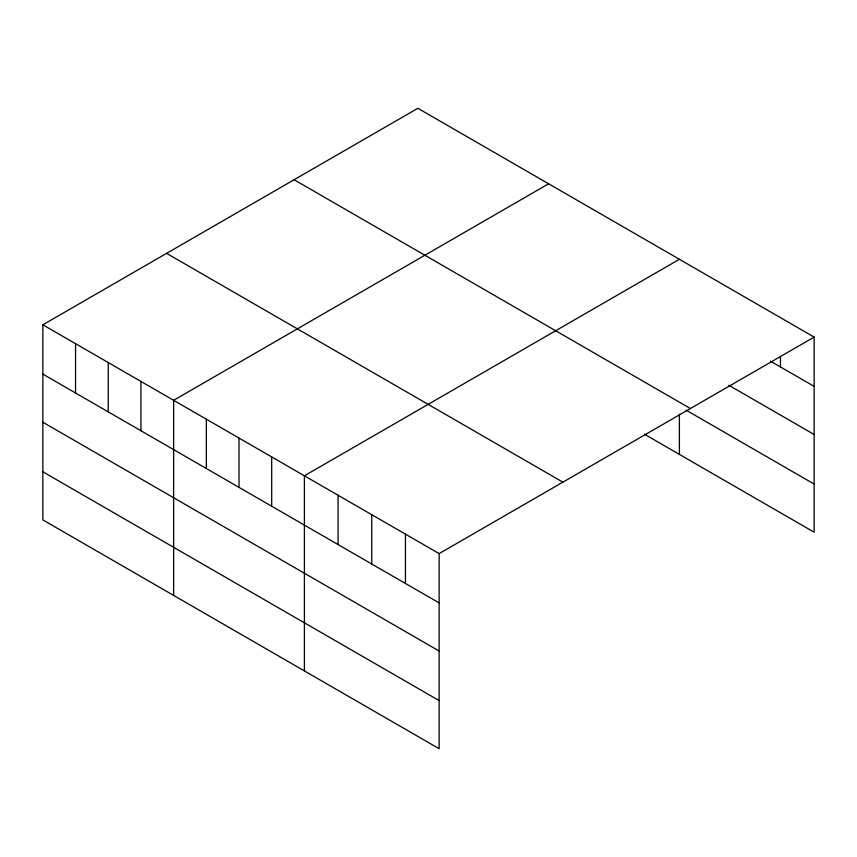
<?xml version="1.0" encoding="UTF-8"?>
<svg xmlns="http://www.w3.org/2000/svg" width="857" height="857" viewBox="0 0 857 857"><rect width="100%" height="100%" fill="white"/><g stroke="black" fill="none" stroke-linecap="round" stroke-linejoin="round"><path stroke-width="1.29" d="M42.85 324.803L439.138 553.601L439.138 748.707L42.85 519.91L42.85 324.803L417.862 108.293L814.15 337.09L814.15 532.197L644.464 434.231M548.641 183.794L173.628 400.305L173.628 595.411M679.408 259.296L304.396 475.806L304.396 670.913M439.138 553.601L814.15 337.09M770.357 361.108L814.15 386.389M728.814 385.243L814.15 434.51M294.112 179.745L690.399 408.532M686.146 410.182L814.15 484.076M166.601 253.361L562.888 482.148M42.85 374.113L439.138 602.91M42.85 422.233L439.138 651.02M42.85 471.8L439.138 700.597M780.47 356.287L780.47 366.946M679.408 414.306L679.408 454.403M405.447 534.147L405.447 583.456M371.767 514.703L371.767 564.013M338.087 495.26L338.087 544.57M271.701 456.931L271.701 506.241M239.007 438.056L239.007 487.365M206.323 419.18L206.323 468.49M140.934 381.429L140.934 430.739M108.239 362.554L108.239 411.863M75.545 343.678L75.545 392.988"/></g></svg>
